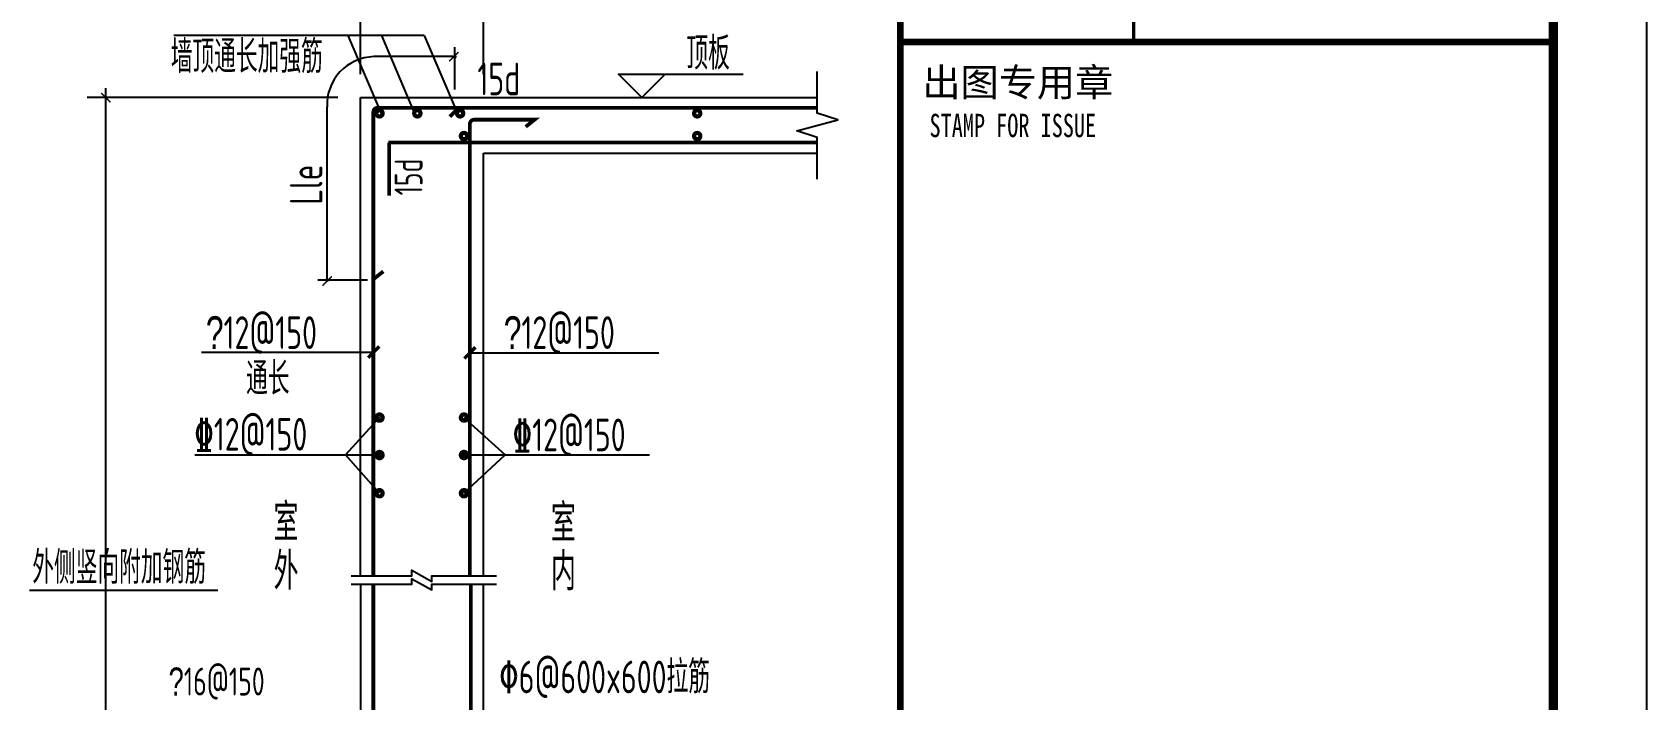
# Model space of a CAD drawing. Extents: x -1307975 to -76406, y -96289 to 379359.
# Drawn here: x -919040 to -901736, y 343010 to 350164 of the extents above; entities that cross this region are included whole.
import ezdxf

# ---------------------------------------------------------------- set-up
doc = ezdxf.new("R2010")
doc.units = 0
doc.header["$LTSCALE"] = 1000
doc.linetypes.add('CONTINOUS', pattern=[0])
doc.linetypes.add('DASHED', pattern=[0.75, 0.5, -0.25])
doc.layers.get('0').update_dxf_attribs({"linetype": 'CONTINUOUS'})
doc.layers.get('DEFPOINTS').update_dxf_attribs({"linetype": 'CONTINUOUS'})
for name, color, linetype in [('-TK', 7, 'CONTINUOUS'), ('A-AXIS', 1, 'CONTINUOUS'), ('DIM', 2, 'CONTINUOUS'), ('REIN', 6, 'CONTINUOUS'), ('S-B板配筋号', 7, 'CONTINUOUS'), ('SBG', 7, 'CONTINUOUS'), ('THIN', 7, 'CONTINUOUS'), ('中粗1', 4, 'CONTINUOUS'), ('图签文字', 4, 'CONTINUOUS'), ('墙', 3, 'CONTINUOUS'), ('标注', 142, 'CONTINUOUS'), ('结构', 7, 'DASHED'), ('说明文字', 7, 'CONTINUOUS'), ('边构涂实_平_', 252, 'CONTINUOUS')]:
    doc.layers.add(name, color=color, linetype=linetype)
doc.layers.add('图框', color=9, linetype='CONTINUOUS', lineweight=18)
doc.styles.add('TSSD_DIMENSION', font='Tssdeng.shx', dxfattribs={"width": 0.7, "bigfont": 'tssdchn.shx'})
doc.styles.add('TSSD_REIN', font='tssdeng.shx', dxfattribs={"width": 0.7, "height": 300, "bigfont": 'tssdchn.shx'})
doc.styles.add('建筑图签-1', font='simhei.ttf', dxfattribs={"width": 0.7})
doc.dimstyles.new('TSSD_100_100$0', dxfattribs={"dimtxt": 300, "dimasz": 80, "dimexe": 100, "dimexo": 250, "dimgap": 100, "dimtad": 1, "dimdec": 0, "dimzin": 0, "dimdsep": 46, "dimtxsty": 'TSSD_DIMENSION', "dimblk": 'ARCHTICK', "dimcen": 0, "dimdle": 100, "dimclrd": 3, "dimclre": 3, "dimclrt": 7, "dimadec": 0, "dimazin": 0, "dimtfac": 1, "dimtdec": 0, "dimtix": 1, "dimtmove": 2, "dimatfit": 3, "dimldrblk": 'ARCHTICK', "dimfxl": 1, "dimtolj": 1, "dimtzin": 0, "dimarcsym": 0})
doc.dimstyles.new('XXB', dxfattribs={"dimtxt": 250, "dimasz": 100, "dimexe": 200, "dimexo": 250, "dimgap": 100, "dimtad": 1, "dimzin": 0, "dimdsep": 46, "dimtxsty": 'Standard', "dimblk": 'ARCHTICK', "dimcen": 0, "dimdle": 100, "dimclrd": 3, "dimclre": 3, "dimclrt": 7, "dimadec": 0, "dimazin": 0, "dimtfac": 1, "dimtix": 1, "dimtmove": 2, "dimatfit": 3, "dimldrblk": 'ARCHTICK', "dimfxl": 1, "dimtolj": 1, "dimtzin": 0, "dimarcsym": 0})

# ---------------------------------------------------------------- blocks, each defined once
blk = doc.blocks.new('_DOT')
at = {"color": 0, "linetype": 'ByBlock'}
blk.add_line((-0.5, 0), (-1, 0), dxfattribs=at)
at = {"color": 0, "linetype": 'ByBlock', "const_width": 0.5}
blk.add_lwpolyline([(-0.25, 0, 1), (0.25, 0, 1)], format="xyb", close=True, dxfattribs=at)
blk = doc.blocks.new('_ArchTick')
at = {"color": 0, "linetype": 'ByBlock', "const_width": 0.15}
blk.add_lwpolyline([(-0.5, -0.5), (0.5, 0.5)], dxfattribs=at)
blk = doc.blocks.new('*D80')
at = {"layer": 'DEFPOINTS', "color": 0, "transparency": 16777216}
for p in [(330127, 223248), (332912, 223248), (332148, 212078)]:
    blk.add_point(p, dxfattribs=at)
at = {"layer": 'DIM', "color": 3, "lineweight": -2, "transparency": 16777216}
for p, q in [((332612, 223248), (329927, 223248)), ((331848, 212078), (329927, 212078))]:
    blk.add_line(p, q, dxfattribs=at)
at = {"layer": 'DIM', "color": 0, "lineweight": -2, "transparency": 16777216}
blk.add_line((330127, 211978), (330127, 223348), dxfattribs=at)
at = {"layer": 'DIM', "color": 0, "lineweight": -2, "transparency": 16777216, "xscale": 100, "yscale": 100, "zscale": 100}
for p, rotation in [((330127, 223248), 90), ((330127, 212078), 270)]:
    blk.add_blockref('_ArchTick', p, dxfattribs=dict(at, rotation=rotation))
blk = doc.blocks.new('ArchTick')
at = {"color": 0, "linetype": 'ByBlock', "lineweight": -2, "const_width": 0.075}
blk.add_lwpolyline([(-0.25, -0.25), (0.25, 0.25)], dxfattribs=at)
blk = doc.blocks.new('*D84')
at = {"layer": 'DEFPOINTS', "color": 0, "transparency": 16777216}
for p in [(334175, 224232), (332855, 223248), (334175, 223248)]:
    blk.add_point(p, dxfattribs=at)
at = {"layer": '说明文字', "color": 3, "lineweight": -2, "transparency": 16777216}
for p, q in [((332855, 223498), (332855, 224332)), ((334175, 223498), (334175, 224332)), ((332755, 224232), (334275, 224232))]:
    blk.add_line(p, q, dxfattribs=at)
at = {"layer": '说明文字', "color": 3, "lineweight": -2, "transparency": 16777216, "xscale": 80, "yscale": 80, "zscale": 80, "rotation": 180}
blk.add_blockref('_ArchTick', (332855, 224232), dxfattribs=at)
at = {"layer": '说明文字', "color": 3, "lineweight": -2, "transparency": 16777216, "xscale": 80, "yscale": 80, "zscale": 80}
blk.add_blockref('_ArchTick', (334175, 224232), dxfattribs=at)
at = {"layer": '说明文字', "color": 7, "transparency": 16777216, "insert": (333515, 224482), "char_height": 300, "attachment_point": 5, "style": 'TSSD_DIMENSION'}
blk.add_mtext('\\A1;300', dxfattribs=at)
blk = doc.blocks.new('A1')
blk.add_lwpolyline([(0, 59400), (0, 0), (84100, 0), (84100, 59400)], close=True)
at = {"const_width": 100}
blk.add_lwpolyline([(2500, 58400), (2500, 1000), (83100, 1000), (83100, 58400)], close=True, dxfattribs=at)
at = {"layer": '图框'}
for points, const_width in [([(76100, 1000), (76100, 58400)], 70), ([(78600, 32100), (78600, 36100)], 35), ([(83100, 32100), (76100, 32100)], 70)]:
    blk.add_lwpolyline(points, dxfattribs=dict(at, const_width=const_width))
at = {"layer": '图框', "style": '建筑图签-1', "width": 0.7}
blk.add_text('STAMP FOR ISSUE', height=250, dxfattribs=at).set_placement((76413, 31081))
at = {"layer": '图签文字', "color": 7, "style": '建筑图签-1'}
blk.add_text('出图专用章', height=300, dxfattribs=at).set_placement((76336, 31518))
blk = doc.blocks.new('20210729.23145802')
at = {"layer": 'A-AXIS', "color": 3}
for p, q in [((-22816.881, -166171.29), (-22816.881, -165719.965)), ((-22856.881, -165819.965), (-23685.122, -165819.965)), ((-24186.207, -168175.211), (-24186.207, -166356.955)), ((-23751.271, -168215.211), (-24286.207, -168215.211))]:
    blk.add_line(p, q, dxfattribs=at)
blk.add_arc((-23670.465, -166335.927), 516.17, 91.6271243, 182.3347516, dxfattribs=at)
at = {"layer": 'REIN', "linetype": 'ByBlock', "const_width": 40}
for points in [[(-22870.43, -166463.275), (-22774.97, -166367.815), (-23644.758, -166367.815, 0.414213562), (-23689.758, -166412.815), (-23689.758, -171386.141)], [(-22654.858, -171386.141), (-22654.858, -166540.593, -0.414213562), (-22609.858, -166495.593), (-21961.676, -166495.593), (-22057.136, -166571.787)]]:
    blk.add_lwpolyline(points, format="xyb", dxfattribs=at)
at = {"layer": 'REIN', "linetype": 'ByBlock', "const_width": 67.2}
for points in [[(-23624.132, -166404.889, 1), (-23624.132, -166450.249, 1)], [(-23217.906, -166404.889, 1), (-23217.906, -166450.249, 1)], [(-22759.792, -166404.889, 1), (-22759.792, -166450.249, 1)], [(-20218.503, -166404.889, 1), (-20218.503, -166450.249, 1)], [(-22718.256, -166648.726, 1), (-22718.256, -166694.086, 1)], [(-20218.503, -166648.726, 1), (-20218.503, -166694.086, 1)], [(-23624.132, -169666.31, 1), (-23624.132, -169711.67, 1)], [(-22718.256, -169666.31, 1), (-22718.256, -169711.67, 1)], [(-23624.132, -170067.942, 1), (-23624.132, -170113.302, 1)], [(-22718.256, -170067.942, 1), (-22718.256, -170113.302, 1)], [(-23624.132, -170477.198, 1), (-23624.132, -170522.558, 1)], [(-22718.256, -170477.198, 1), (-22718.256, -170522.558, 1)]]:
    blk.add_lwpolyline(points, format="xyb", close=True, dxfattribs=at)
at = {"layer": 'REIN', "linetype": 'ByBlock', "const_width": 40}
for points in [[(-23448.934, -166367.815), (-18931.975, -166367.815)], [(-23529.21, -166741.245), (-18931.975, -166741.245)], [(-23520.067, -166741.245), (-23520.067, -167310.142)], [(-23699.758, -168215.211), (-23583.545, -168121.702)]]:
    blk.add_lwpolyline(points, dxfattribs=at)
at = {"layer": 'REIN', "elevation": 0}
for points in [[(-23689.758, -171476.141, 40, 40, 0), (-23689.758, -171653.922, 40, 40, 0), (-23689.758, -179392.906, 30, 30, 0), (-24013.098, -179392.906, 30, 30, 0)], [(-22644.858, -171476.141, 40, 40, 0), (-22644.858, -171743.143, 40, 40, 0), (-22644.858, -179379.352, 30, 30, 0), (-22294.39, -179379.352, 30, 30, 0)]]:
    blk.add_lwpolyline(points, format="xyseb", dxfattribs=at)
at = {"layer": 'SBG'}
blk.add_lwpolyline([(-20563.476, -166008.875), (-20813.476, -166258.875), (-21063.476, -166008.875), (-19725.853, -166008.875)], dxfattribs=at)
at = {"layer": 'THIN'}
blk.add_lwpolyline([(-18931.975, -167133.581), (-18931.975, -166686.228), (-19151.975, -166616.228), (-18711.975, -166496.228), (-18931.975, -166426.228), (-18931.975, -165978.875)], dxfattribs=at)
at = {"layer": '中粗1', "linetype": 'ByBlock'}
for p, q in [((-23829.328, -171386.141), (-23829.328, -166258.875)), ((-23829.328, -166258.875), (-18931.975, -166258.875)), ((-22509.564, -166853.581), (-18931.975, -166853.581)), ((-22509.564, -171386.141), (-22509.564, -166853.581)), ((-23829.328, -171476.141), (-23829.328, -177428.149)), ((-22509.847, -177428.149), (-22509.847, -171476.141))]:
    blk.add_line(p, q, dxfattribs=at)
at = {"layer": '墙'}
for p, q in [((-23624.132, -169688.99), (-23988.036, -170088.182)), ((-22718.256, -169688.99), (-22277.667, -170088.182)), ((-25602.098, -170088.182), (-23603.769, -170088.182)), ((-23624.132, -170499.878), (-23988.036, -170088.182)), ((-22726.858, -170088.182), (-20728.529, -170088.182)), ((-22718.256, -170499.878), (-22277.667, -170088.182))]:
    blk.add_line(p, q, dxfattribs=at)
at = {"layer": '标注', "linetype": 'CONTINOUS'}
for p, q in [((-23146.152, -165593.921), (-25827.682, -165593.921)), ((-23964.652, -165593.921), (-23607.529, -166428.917)), ((-23604.267, -165593.921), (-23247.143, -166428.917)), ((-23146.152, -165593.921), (-22789.029, -166428.917)), ((-23689.758, -168991.076), (-25532.668, -168991.076)), ((-22659.185, -168995.429), (-20628.293, -168995.429)), ((-27374.516, -171539.196), (-25355.558, -171539.196))]:
    blk.add_line(p, q, dxfattribs=at)
at = {"layer": '标注', "linetype": 'CONTINOUS', "const_width": 36}
for points in [[(-23744.229, -169047.068), (-23626.633, -168926.186)], [(-22713.656, -169055.87), (-22596.06, -168934.988)]]:
    blk.add_lwpolyline(points, dxfattribs=at)
at = {"layer": '结构', "linetype": 'CONTINOUS'}
for points in [[(-23929.321, -171386.141), (-23275.926, -171386.141), (-23275.926, -171326.141), (-23062.11, -171446.141), (-23062.11, -171386.141), (-22368.439, -171386.141)], [(-23929.321, -171476.141), (-23275.926, -171476.141), (-23275.926, -171416.141), (-23062.11, -171536.141), (-23062.11, -171476.141), (-22368.439, -171476.141)]]:
    blk.add_lwpolyline(points, dxfattribs=at)
at = {"layer": 'A-AXIS', "color": 3, "xscale": 40, "yscale": 40, "zscale": 40}
blk.add_blockref('_DOT', (-22816.881, -165819.965), dxfattribs=at)
at = {"layer": 'A-AXIS', "color": 3, "xscale": 40, "yscale": 40, "zscale": 40, "rotation": 270}
blk.add_blockref('_DOT', (-24186.207, -168215.211), dxfattribs=at)
at = {"layer": 'DIM', "xscale": 100, "yscale": 100, "zscale": 100, "rotation": 180}
for p in [(-22826.881, -165819.965), (-24186.207, -168225.211)]:
    blk.add_blockref('_ArchTick', p, dxfattribs=at)
at = {"layer": '标注', "color": 0, "linetype": 'CONTINOUS', "style": 'TSSD_DIMENSION', "width": 0.7}
blk.add_text('顶板', height=350, dxfattribs=at).set_placement((-20335.124, -165958.404))
at = {"layer": '说明文字', "color": 0, "style": 'TSSD_DIMENSION', "width": 0.7}
for s, height, p in [('墙顶通长加强筋', 350, (-25861.047, -165994.543)), ('\ue53212@150', 350, (-25485.084, -168953.287)), ('\ue53212@150', 350, (-22292.787, -168953.287)), ('通长', 350, (-25053.528, -169445.862)), ('\x8412@150', 350, (-25609.576, -170042.754)), ('\x8412@150', 350, (-22197.102, -170049.771)), ('室', 400, (-24758.538, -171011.613)), ('室', 400, (-21785.961, -171017.544)), ('外侧竖向附加钢筋', 350, (-27345.298, -171471.039)), ('外', 400, (-24758.538, -171534.968)), ('内', 400, (-21785.961, -171540.899)), ('\ue53216@150', 300, (-25884.677, -172668.332)), ('\x826@600x600拉筋', 350, (-22341.791, -172644.222))]:
    blk.add_text(s, height=height, dxfattribs=at).set_placement(p)
at = {"layer": '说明文字', "style": 'TSSD_REIN', "width": 0.7}
blk.add_text('15d', height=350, dxfattribs=at).set_placement((-22574.395, -166234.249))
blk.add_text('15d', height=300, rotation=90, dxfattribs=at).set_placement((-23162.936, -167307.37))
at = {"layer": '边构涂实_平_', "color": 0, "linetype": 'ByBlock', "style": 'TSSD_DIMENSION', "width": 0.7}
blk.add_text('Lle', height=350, rotation=90, dxfattribs=at).set_placement((-24236.207, -167406.596))
at = {"layer": 'DIM'}
dim = blk.add_linear_dim(base=(-26557.646, -166258.875, 0), p1=(-24536.099, -177428.149, 0), p2=(-23772.207, -166258.875, 0), angle=90, text='H', dimstyle='XXB', override={"dimtxt": 300, "dimexo": 300, "dimblk1": 'ARCHTICK', "dimblk2": 'ARCHTICK', "dimclrd": 0, "dimtmove": 2, "dimatfit": 3}, dxfattribs=at)
dim.commit()
dim.dimension.update_dxf_attribs({"geometry": '*D80', "text_midpoint": (-26557.646, -171843.512, 0), "insert": (-356684.209, -389506.383)})
at = {"layer": '说明文字', "color": 0}
dim = blk.add_linear_dim(base=(-22509.564, -165274.09, 0), p1=(-23829.328, -166258.875, 0), p2=(-22509.564, -166258.875, 0), text='300', dimstyle='TSSD_100_100$0', dxfattribs=at)
dim.commit()
dim.dimension.update_dxf_attribs({"geometry": '*D84', "text_midpoint": (-23169.446, -165024.09, 0), "insert": (-356684.209, -389506.383)})

msp = doc.modelspace()

# ---------------------------------------------------------------- block references
at = {"layer": '-TK'}
msp.add_blockref('A1', (-985836.28, 317959.34), dxfattribs=at)
at = {"layer": 'S-B板配筋号'}
msp.add_blockref('20210729.23145802', (-891694.86, 515723.24), dxfattribs=at)

doc.saveas('drawing.dxf')
